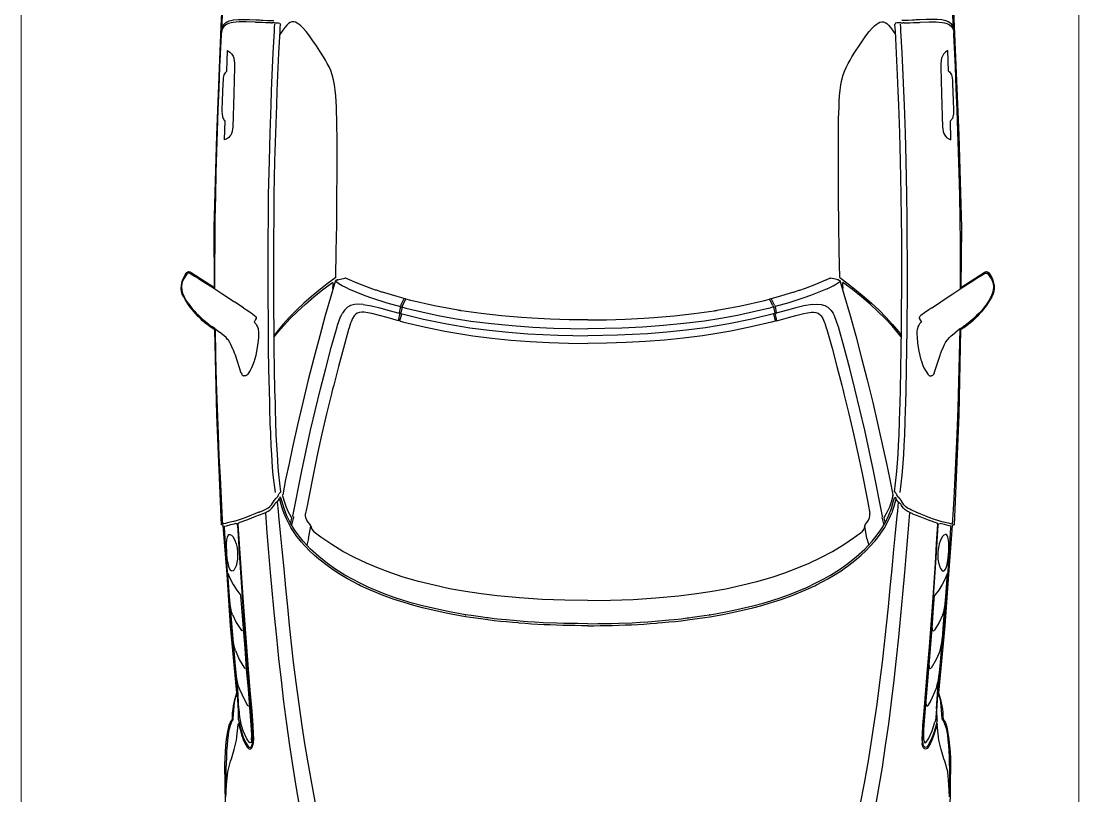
# Model space of a CAD drawing. Header units: inches. Extents: x 13 to 261, y -112 to -47.
# Drawn here: x 26.151 to 28.551, y -82.303 to -80.545 of the extents above; entities that cross this region are included whole.
import ezdxf

# ---------------------------------------------------------------- set-up
doc = ezdxf.new("R2010")
doc.units = ezdxf.units.IN
doc.header["$MEASUREMENT"] = 0
doc.layers.add('CAJONES', color=3, linetype='Continuous', lineweight=20)
doc.layers.add('CONTORNO', color=7, linetype='Continuous')

msp = doc.modelspace()

# ---------------------------------------------------------------- linework, layer by layer
for p, q in [((26.7179, -80.5489), (26.7205, -80.5489)), ((28.1547, -80.5489), (28.1521, -80.5489)), ((26.6173, -80.6585), (26.6189, -80.6117)), ((28.2553, -80.6585), (28.2537, -80.6117)), ((26.6123, -80.8143), (26.6135, -80.7713)), ((28.2603, -80.8143), (28.2591, -80.7713)), ((26.5197, -81.1305), (26.5285, -81.1173)), ((28.3529, -81.1305), (28.3441, -81.1173)), ((26.8583, -81.1423), (26.8571, -81.1513)), ((26.8573, -81.1375), (26.8585, -81.1397)), ((26.8585, -81.1397), (26.8583, -81.1423)), ((26.8663, -81.1325), (26.8683, -81.1319)), ((26.8683, -81.1319), (26.8849, -81.1277)), ((28.0043, -81.1319), (27.9877, -81.1277)), ((28.0063, -81.1325), (28.0043, -81.1319)), ((28.0153, -81.1375), (28.0141, -81.1397)), ((28.0141, -81.1397), (28.0143, -81.1423)), ((28.0143, -81.1423), (28.0155, -81.1513)), ((26.8933, -81.1525), (26.9305, -81.1675)), ((27.9793, -81.1525), (27.9421, -81.1675)), ((26.6555, -81.1955), (26.6359, -81.1827)), ((27.0125, -81.1893), (27.0201, -81.1745)), ((27.0161, -81.1903), (27.0151, -81.1935)), ((27.0161, -81.1903), (27.0237, -81.1755)), ((27.0231, -81.1751), (27.0201, -81.1743)), ((27.0237, -81.1755), (27.0231, -81.1751)), ((27.0353, -81.1785), (27.0237, -81.1755)), ((27.8373, -81.1785), (27.8489, -81.1755)), ((27.8489, -81.1755), (27.8495, -81.1751)), ((27.8565, -81.1903), (27.8489, -81.1755)), ((27.8495, -81.1751), (27.8525, -81.1743)), ((27.8601, -81.1893), (27.8525, -81.1745)), ((27.8565, -81.1903), (27.8575, -81.1935)), ((28.2171, -81.1955), (28.2367, -81.1827)), ((26.8687, -81.2345), (26.8753, -81.2157)), ((26.8753, -81.2157), (26.8765, -81.2133)), ((26.8765, -81.2133), (26.8795, -81.2077)), ((27.0073, -81.2247), (27.0109, -81.2069)), ((27.0115, -81.2071), (27.0085, -81.2063)), ((27.0141, -81.1937), (27.0113, -81.1929)), ((27.0121, -81.2085), (27.0115, -81.2071)), ((27.0151, -81.1935), (27.0121, -81.2069)), ((27.0141, -81.1937), (27.0151, -81.1935)), ((27.8575, -81.1935), (27.8605, -81.2069)), ((27.8585, -81.1937), (27.8575, -81.1935)), ((27.8585, -81.1937), (27.8613, -81.1929)), ((27.8605, -81.2085), (27.8611, -81.2071)), ((27.8611, -81.2071), (27.8641, -81.2063)), ((27.8653, -81.2247), (27.8617, -81.2069)), ((27.9961, -81.2133), (27.9931, -81.2077)), ((27.9973, -81.2157), (27.9961, -81.2133)), ((28.0039, -81.2345), (27.9973, -81.2157)), ((26.8675, -81.2387), (26.8687, -81.2345)), ((27.0103, -81.2249), (27.0073, -81.2243)), ((27.0109, -81.2257), (27.0193, -81.2277)), ((27.8617, -81.2257), (27.8533, -81.2277)), ((27.8623, -81.2249), (27.8653, -81.2243)), ((28.0051, -81.2387), (28.0039, -81.2345)), ((26.6369, -81.3027), (26.6357, -81.3001)), ((26.6501, -81.3433), (26.6369, -81.3027)), ((28.2225, -81.3433), (28.2357, -81.3027)), ((28.2357, -81.3027), (28.2369, -81.3001)), ((26.7441, -81.6203), (26.7441, -81.6205)), ((26.7441, -81.6217), (26.7443, -81.6211)), ((28.1285, -81.6217), (28.1283, -81.6211)), ((28.1285, -81.6203), (28.1285, -81.6205)), ((26.7641, -81.6725), (26.7615, -81.6831)), ((26.7683, -81.6731), (26.7643, -81.6885)), ((26.8027, -81.7189), (26.8077, -81.6909)), ((26.8077, -81.6899), (26.8057, -81.6861)), ((28.0649, -81.6899), (28.0669, -81.6861)), ((28.0699, -81.7189), (28.0649, -81.6909)), ((28.1043, -81.6731), (28.1083, -81.6885)), ((28.1085, -81.6725), (28.1111, -81.6831)), ((26.8027, -81.7189), (26.7987, -81.7339)), ((28.0699, -81.7189), (28.0739, -81.7339)), ((26.6315, -82.1305), (26.6319, -82.1265)), ((28.2411, -82.1305), (28.2407, -82.1265)), ((26.6771, -82.1859), (26.6775, -82.1839)), ((28.1955, -82.1859), (28.1951, -82.1839)), ((26.6261, -82.2243), (26.6279, -82.2189)), ((28.2465, -82.2243), (28.2447, -82.2189))]:
    msp.add_line(p, q)
for points in [[(26.6063, -80.5609), (26.6101, -80.4883), (26.6109, -80.4697)], [(28.2663, -80.5609), (28.2625, -80.4883), (28.2617, -80.4697)], [(26.6063, -80.5609), (26.6065, -80.5597), (26.6069, -80.5585), (26.6087, -80.5547), (26.6111, -80.5513), (26.6145, -80.5483), (26.6183, -80.5461), (26.6229, -80.5441), (26.6271, -80.5429), (26.6327, -80.5417), (26.6429, -80.5409), (26.6551, -80.5407), (26.6617, -80.5409), (26.6687, -80.5411), (26.6837, -80.5417), (26.6913, -80.5421), (26.6951, -80.5423), (26.6995, -80.5425), (26.7095, -80.5429), (26.7139, -80.5431), (26.7213, -80.5433), (26.7239, -80.5431)], [(28.2663, -80.5609), (28.2661, -80.5597), (28.2657, -80.5585), (28.2639, -80.5547), (28.2615, -80.5513), (28.2581, -80.5483), (28.2543, -80.5461), (28.2497, -80.5441), (28.2455, -80.5429), (28.2399, -80.5417), (28.2297, -80.5409), (28.2175, -80.5407), (28.2109, -80.5409), (28.2039, -80.5411), (28.1889, -80.5417), (28.1813, -80.5421), (28.1775, -80.5423), (28.1731, -80.5425), (28.1631, -80.5429), (28.1587, -80.5431), (28.1513, -80.5433), (28.1487, -80.5431)], [(26.6833, -80.5475), (26.6821, -80.5473), (26.6613, -80.5465), (26.6611, -80.5465), (26.6455, -80.5463), (26.6317, -80.5475), (26.6269, -80.5485), (26.6213, -80.5503), (26.6153, -80.5533), (26.6107, -80.5571), (26.6077, -80.5617), (26.6063, -80.5655), (26.6055, -80.5709)], [(26.7179, -80.5489), (26.7157, -80.5487), (26.7051, -80.5483), (26.6973, -80.5481), (26.6971, -80.5479), (26.6935, -80.5479), (26.6837, -80.5475), (26.6833, -80.5475)], [(26.7276, -81.6142), (26.7228, -81.5748), (26.7214, -81.558), (26.7193, -81.5281), (26.7181, -81.508), (26.7169, -81.4836), (26.7169, -81.4785), (26.7161, -81.4595), (26.7159, -81.4518), (26.7153, -81.4292), (26.7147, -81.4112), (26.7139, -81.3828), (26.7129, -81.3351), (26.7121, -81.2874), (26.7117, -81.2444), (26.7109, -81.1523), (26.7109, -81.1311), (26.7109, -81.087), (26.7111, -81.0387), (26.7117, -80.9905), (26.7123, -80.9422), (26.7123, -80.9379), (26.7139, -80.862), (26.7155, -80.7987), (26.7177, -80.7352), (26.7191, -80.7029), (26.7205, -80.6671), (26.7229, -80.6168), (26.7255, -80.5666), (26.7259, -80.5592), (26.7263, -80.5518)], [(26.7259, -80.5487), (26.7225, -80.5489), (26.7205, -80.5489)], [(26.7403, -81.6127), (26.7355, -81.5735), (26.7341, -81.5571), (26.7321, -81.5273), (26.7309, -81.5073), (26.7297, -81.4833), (26.7297, -81.4783), (26.7289, -81.4591), (26.7287, -81.4515), (26.7281, -81.4289), (26.7275, -81.4109), (26.7267, -81.3825), (26.7257, -81.3349), (26.7249, -81.2873), (26.7245, -81.2443), (26.7241, -81.1983), (26.7237, -81.1523), (26.7237, -81.1311), (26.7237, -81.0871), (26.7239, -81.0389), (26.7245, -80.9907), (26.7251, -80.9423), (26.7251, -80.9381), (26.7267, -80.8623), (26.7283, -80.7991), (26.7305, -80.7357), (26.7319, -80.7035), (26.7333, -80.6677), (26.7357, -80.6175), (26.7383, -80.5673), (26.7387, -80.5599), (26.7391, -80.5525)], [(26.7259, -80.5487), (26.7349, -80.5483), (26.7379, -80.5493), (26.7391, -80.5525)], [(26.8645, -81.1265), (26.8657, -81.0665), (26.8667, -81.0065), (26.8673, -80.9463), (26.8675, -80.8861), (26.8675, -80.8261), (26.8669, -80.7659), (26.8665, -80.7529), (26.8661, -80.7401), (26.8657, -80.7271), (26.8647, -80.7143), (26.8635, -80.7017), (26.8617, -80.6895), (26.8595, -80.6779), (26.8565, -80.6669), (26.8531, -80.6571), (26.8493, -80.6483), (26.8453, -80.6405), (26.8411, -80.6331), (26.8369, -80.6261), (26.8287, -80.6131), (26.8207, -80.6007), (26.8129, -80.5891), (26.8051, -80.5783), (26.7975, -80.5683), (26.7901, -80.5599), (26.7857, -80.5557), (26.7815, -80.5521), (26.7773, -80.5493), (26.7731, -80.5473), (26.7691, -80.5463), (26.7651, -80.5463), (26.7611, -80.5475), (26.7573, -80.5499), (26.7537, -80.5537), (26.7491, -80.5595), (26.7447, -80.5655), (26.7379, -80.5751)], [(28.0081, -81.1265), (28.0069, -81.0665), (28.0059, -81.0065), (28.0053, -80.9463), (28.0051, -80.8861), (28.0051, -80.8261), (28.0057, -80.7659), (28.0061, -80.7529), (28.0065, -80.7401), (28.0069, -80.7271), (28.0079, -80.7143), (28.0091, -80.7017), (28.0109, -80.6895), (28.0131, -80.6779), (28.0161, -80.6669), (28.0195, -80.6571), (28.0233, -80.6483), (28.0273, -80.6405), (28.0315, -80.6331), (28.0357, -80.6261), (28.0439, -80.6131), (28.0519, -80.6007), (28.0597, -80.5891), (28.0675, -80.5783), (28.0751, -80.5683), (28.0825, -80.5599), (28.0869, -80.5557), (28.0911, -80.5521), (28.0953, -80.5493), (28.0995, -80.5473), (28.1035, -80.5463), (28.1075, -80.5463), (28.1115, -80.5475), (28.1153, -80.5499), (28.1189, -80.5537), (28.1235, -80.5595), (28.1279, -80.5655), (28.1347, -80.5751)], [(28.1323, -81.6127), (28.1371, -81.5735), (28.1385, -81.5571), (28.1405, -81.5273), (28.1417, -81.5073), (28.1429, -81.4833), (28.1429, -81.4783), (28.1437, -81.4591), (28.1439, -81.4515), (28.1445, -81.4289), (28.1451, -81.4109), (28.1459, -81.3825), (28.1469, -81.3349), (28.1477, -81.2873), (28.1481, -81.2443), (28.1485, -81.1983), (28.1489, -81.1523), (28.1489, -81.1311), (28.1489, -81.0871), (28.1487, -81.0389), (28.1481, -80.9907), (28.1475, -80.9423), (28.1475, -80.9381), (28.1459, -80.8623), (28.1443, -80.7991), (28.1421, -80.7357), (28.1407, -80.7035), (28.1393, -80.6677), (28.1369, -80.6175), (28.1343, -80.5673), (28.1339, -80.5599), (28.1335, -80.5525)], [(28.1467, -80.5487), (28.1377, -80.5483), (28.1347, -80.5493), (28.1335, -80.5525)], [(28.145, -81.6142), (28.1498, -81.5748), (28.1513, -81.558), (28.1533, -81.5281), (28.1545, -81.508), (28.1557, -81.4836), (28.1557, -81.4785), (28.1565, -81.4595), (28.1567, -81.4518), (28.1573, -81.4292), (28.1579, -81.4112), (28.1587, -81.3828), (28.1597, -81.3351), (28.1605, -81.2874), (28.1609, -81.2444), (28.1617, -81.1523), (28.1617, -81.1311), (28.1617, -81.087), (28.1615, -81.0387), (28.1609, -80.9905), (28.1603, -80.9422), (28.1603, -80.9379), (28.1587, -80.862), (28.1571, -80.7987), (28.1549, -80.7352), (28.1535, -80.7029), (28.1521, -80.6671), (28.1497, -80.6168), (28.1471, -80.5666), (28.1467, -80.5592), (28.1463, -80.5518)], [(28.1467, -80.5487), (28.1501, -80.5489), (28.1521, -80.5489)], [(28.1547, -80.5489), (28.1569, -80.5487), (28.1675, -80.5483), (28.1753, -80.5481), (28.1755, -80.5479), (28.1791, -80.5479), (28.1889, -80.5475), (28.1893, -80.5475)], [(28.1893, -80.5475), (28.1905, -80.5473), (28.2113, -80.5465), (28.2115, -80.5465), (28.2271, -80.5463), (28.2409, -80.5475), (28.2457, -80.5485), (28.2513, -80.5503), (28.2573, -80.5533), (28.2619, -80.5571), (28.2649, -80.5617), (28.2663, -80.5655), (28.2671, -80.5709)], [(26.5905, -81.1529), (26.5905, -81.0999), (26.5907, -81.0469), (26.5913, -80.9939), (26.5923, -80.9409), (26.5935, -80.8881), (26.5947, -80.8415), (26.5963, -80.7949), (26.5979, -80.7461), (26.5999, -80.6973), (26.6019, -80.6485), (26.6053, -80.5757), (26.6055, -80.5709)], [(28.2821, -81.1529), (28.2821, -81.0999), (28.2819, -81.0469), (28.2813, -80.9939), (28.2803, -80.9409), (28.2791, -80.8881), (28.2779, -80.8415), (28.2763, -80.7949), (28.2747, -80.7461), (28.2727, -80.6973), (28.2707, -80.6485), (28.2673, -80.5757), (28.2671, -80.5709)], [(26.6189, -80.6117), (26.6241, -80.6149), (26.6261, -80.6167), (26.6289, -80.6197), (26.6315, -80.6239), (26.6333, -80.6285), (26.6343, -80.6339), (26.6349, -80.6407), (26.6347, -80.6493), (26.6335, -80.7099), (26.6309, -80.7851), (26.6305, -80.7895), (26.6297, -80.7949), (26.6281, -80.7997), (26.6263, -80.8035), (26.6245, -80.8059), (26.6219, -80.8085), (26.6171, -80.8121), (26.6123, -80.8143)], [(28.2537, -80.6117), (28.2485, -80.6149), (28.2465, -80.6167), (28.2437, -80.6197), (28.2411, -80.6239), (28.2393, -80.6285), (28.2383, -80.6339), (28.2377, -80.6407), (28.2379, -80.6493), (28.2391, -80.7099), (28.2417, -80.7851), (28.2421, -80.7895), (28.2429, -80.7949), (28.2445, -80.7997), (28.2463, -80.8035), (28.2481, -80.8059), (28.2507, -80.8085), (28.2555, -80.8121), (28.2603, -80.8143)], [(26.6173, -80.6585), (26.6157, -80.6599), (26.6139, -80.6617), (26.6121, -80.6641), (26.6109, -80.6667), (26.6101, -80.6695), (26.6093, -80.6745), (26.6089, -80.6787), (26.6085, -80.6855), (26.6069, -80.7255), (26.6063, -80.7453), (26.6063, -80.7507), (26.6065, -80.7551), (26.6075, -80.7621), (26.6089, -80.7659), (26.6105, -80.7679), (26.6117, -80.7695), (26.6135, -80.7713)], [(28.2553, -80.6585), (28.2569, -80.6599), (28.2587, -80.6617), (28.2605, -80.6641), (28.2617, -80.6667), (28.2625, -80.6695), (28.2633, -80.6745), (28.2637, -80.6787), (28.2641, -80.6855), (28.2657, -80.7255), (28.2663, -80.7453), (28.2663, -80.7507), (28.2661, -80.7551), (28.2651, -80.7621), (28.2637, -80.7659), (28.2621, -80.7679), (28.2609, -80.7695), (28.2591, -80.7713)], [(26.7403, -81.6127), (26.7355, -81.5735), (26.7341, -81.5571), (26.7321, -81.5273), (26.7309, -81.5073), (26.7297, -81.4833), (26.7297, -81.4783), (26.7289, -81.4591), (26.7287, -81.4515), (26.7281, -81.4289), (26.7275, -81.4109), (26.7267, -81.3825), (26.7257, -81.3349), (26.7249, -81.2873), (26.7245, -81.2443), (26.7241, -81.1983), (26.7237, -81.1523), (26.7237, -81.1311), (26.7237, -81.0871), (26.7239, -81.0457)], [(28.1323, -81.6127), (28.1371, -81.5735), (28.1385, -81.5571), (28.1405, -81.5273), (28.1417, -81.5073), (28.1429, -81.4833), (28.1429, -81.4783), (28.1437, -81.4591), (28.1439, -81.4515), (28.1445, -81.4289), (28.1451, -81.4109), (28.1459, -81.3825), (28.1469, -81.3349), (28.1477, -81.2873), (28.1481, -81.2443), (28.1485, -81.1983), (28.1489, -81.1523), (28.1489, -81.1311), (28.1489, -81.0871), (28.1487, -81.0457)], [(26.5329, -81.1167), (26.5315, -81.1163), (26.5301, -81.1163), (26.5297, -81.1165), (26.5285, -81.1173)], [(26.5329, -81.1167), (26.5359, -81.1181), (26.5459, -81.1239), (26.5523, -81.1281), (26.5603, -81.1331)], [(28.3397, -81.1167), (28.3367, -81.1181), (28.3267, -81.1239), (28.3203, -81.1281), (28.3123, -81.1331)], [(28.3397, -81.1167), (28.3411, -81.1163), (28.3425, -81.1163), (28.3429, -81.1165), (28.3441, -81.1173)], [(26.5293, -81.1845), (26.5279, -81.1825), (26.5247, -81.1771), (26.5223, -81.1729), (26.5211, -81.1707), (26.5193, -81.1667), (26.5171, -81.1603), (26.5159, -81.1555), (26.5157, -81.1539), (26.5151, -81.1497), (26.5151, -81.1463), (26.5157, -81.1411), (26.5169, -81.1363), (26.5187, -81.1323), (26.5197, -81.1305)], [(26.5603, -81.1331), (26.5831, -81.1479), (26.5853, -81.1495), (26.6081, -81.1643), (26.6345, -81.1817), (26.6359, -81.1827)], [(26.8645, -81.1265), (26.8645, -81.1265), (26.8451, -81.1411), (26.8265, -81.1559), (26.8089, -81.1703), (26.7925, -81.1849), (26.7753, -81.2009), (26.7595, -81.2169), (26.7447, -81.2331), (26.7313, -81.2491), (26.7245, -81.2581)], [(26.7247, -81.2615), (26.7247, -81.2613), (26.7349, -81.2487), (26.7457, -81.2363), (26.7611, -81.2197), (26.7777, -81.2033), (26.7957, -81.1869), (26.8149, -81.1705), (26.8355, -81.1541), (26.8573, -81.1375)], [(26.8635, -81.1353), (26.8549, -81.1641), (26.8409, -81.2127)], [(26.8663, -81.1325), (26.8645, -81.1335), (26.8635, -81.1353)], [(26.8635, -81.1353), (26.8639, -81.1365), (26.8645, -81.1359), (26.8653, -81.1361)], [(26.8933, -81.1525), (26.8873, -81.1495), (26.8793, -81.1453), (26.8717, -81.1409), (26.8653, -81.1361)], [(26.8875, -81.1283), (26.8871, -81.1283), (26.8861, -81.1279), (26.8851, -81.1277), (26.8849, -81.1277)], [(26.8907, -81.1299), (26.8885, -81.1289), (26.8875, -81.1283)], [(27.0201, -81.1745), (27.0037, -81.1699), (26.9707, -81.1599), (26.9693, -81.1595), (26.9567, -81.1555), (26.9551, -81.1549), (26.9423, -81.1505), (26.9227, -81.1433), (26.9135, -81.1395), (26.8957, -81.1321), (26.8955, -81.1321), (26.8907, -81.1299)], [(27.8525, -81.1745), (27.8689, -81.1699), (27.9019, -81.1599), (27.9033, -81.1595), (27.9159, -81.1555), (27.9175, -81.1549), (27.9303, -81.1505), (27.9499, -81.1433), (27.9591, -81.1395), (27.9769, -81.1321), (27.9771, -81.1321), (27.9819, -81.1299)], [(27.9793, -81.1525), (27.9853, -81.1495), (27.9933, -81.1453), (28.0009, -81.1409), (28.0073, -81.1361)], [(27.9819, -81.1299), (27.9841, -81.1289), (27.9851, -81.1283)], [(27.9851, -81.1283), (27.9855, -81.1283), (27.9865, -81.1279), (27.9875, -81.1277), (27.9877, -81.1277)], [(28.0063, -81.1325), (28.0081, -81.1335), (28.0091, -81.1353)], [(28.0091, -81.1353), (28.0087, -81.1365), (28.0081, -81.1359), (28.0073, -81.1361)], [(28.0081, -81.1265), (28.0081, -81.1265), (28.0275, -81.1411), (28.0461, -81.1559), (28.0637, -81.1703), (28.0801, -81.1849), (28.0973, -81.2009), (28.1131, -81.2169), (28.1279, -81.2331), (28.1413, -81.2491), (28.1481, -81.2581)], [(28.0091, -81.1353), (28.0177, -81.1641), (28.0317, -81.2127)], [(28.1479, -81.2615), (28.1479, -81.2613), (28.1377, -81.2487), (28.1269, -81.2363), (28.1115, -81.2197), (28.0949, -81.2033), (28.0769, -81.1869), (28.0577, -81.1705), (28.0371, -81.1541), (28.0153, -81.1375)], [(28.3123, -81.1331), (28.2895, -81.1479), (28.2873, -81.1495), (28.2645, -81.1643), (28.2381, -81.1817), (28.2367, -81.1827)], [(28.3433, -81.1845), (28.3447, -81.1825), (28.3479, -81.1771), (28.3503, -81.1729), (28.3515, -81.1707), (28.3533, -81.1667), (28.3555, -81.1603), (28.3567, -81.1555), (28.3569, -81.1539), (28.3575, -81.1497), (28.3575, -81.1463), (28.3569, -81.1411), (28.3557, -81.1363), (28.3539, -81.1323), (28.3529, -81.1305)], [(26.9305, -81.1675), (26.9457, -81.1727), (26.9803, -81.1837), (27.0113, -81.1927)], [(27.9421, -81.1675), (27.9269, -81.1727), (27.8923, -81.1837), (27.8613, -81.1927)], [(26.5293, -81.1845), (26.5335, -81.1903), (26.5405, -81.1991), (26.5431, -81.2019), (26.5479, -81.2071)], [(26.9269, -81.1875), (26.9167, -81.1869), (26.9069, -81.1875), (26.8979, -81.1901), (26.8911, -81.1941)], [(26.9269, -81.1875), (26.9457, -81.1909), (26.9643, -81.1957), (26.9831, -81.2009), (27.0085, -81.2077)], [(27.0125, -81.1893), (27.0113, -81.1927), (27.0085, -81.2059), (27.0083, -81.2075), (27.0087, -81.2075), (27.0083, -81.2073), (27.0095, -81.2065)], [(27.4363, -81.2229), (27.3939, -81.2225), (27.3515, -81.2213), (27.3093, -81.2191), (27.2861, -81.2175), (27.2405, -81.2137), (27.1947, -81.2085), (27.1493, -81.2021), (27.1487, -81.2019), (27.1473, -81.2017), (27.1445, -81.2013), (27.1441, -81.2013), (27.1439, -81.2011), (27.1425, -81.2009), (27.0885, -81.1909), (27.0353, -81.1785)], [(27.4363, -81.2229), (27.4787, -81.2225), (27.5211, -81.2213), (27.5633, -81.2191), (27.5865, -81.2175), (27.6321, -81.2137), (27.6779, -81.2085), (27.7233, -81.2021), (27.7239, -81.2019), (27.7253, -81.2017), (27.7281, -81.2013), (27.7285, -81.2013), (27.7287, -81.2011), (27.7301, -81.2009), (27.7841, -81.1909), (27.8373, -81.1785)], [(27.8601, -81.1893), (27.8613, -81.1927), (27.8641, -81.2059), (27.8643, -81.2075), (27.8639, -81.2075), (27.8643, -81.2073), (27.8631, -81.2065)], [(27.9457, -81.1875), (27.9269, -81.1909), (27.9083, -81.1957), (27.8895, -81.2009), (27.8641, -81.2077)], [(27.9457, -81.1875), (27.9559, -81.1869), (27.9657, -81.1875), (27.9747, -81.1901), (27.9815, -81.1941)], [(28.3433, -81.1845), (28.3391, -81.1903), (28.3321, -81.1991), (28.3295, -81.2019), (28.3247, -81.2071)], [(26.5479, -81.2071), (26.5541, -81.2131), (26.5621, -81.2207), (26.5687, -81.2263)], [(26.6555, -81.1955), (26.6621, -81.1999), (26.6723, -81.2069), (26.6805, -81.2131), (26.6811, -81.2135), (26.6829, -81.2151)], [(26.6829, -81.2151), (26.6831, -81.2155), (26.6837, -81.2163), (26.6841, -81.2179), (26.6839, -81.2187), (26.6839, -81.2191)], [(26.8409, -81.2127), (26.8281, -81.2591), (26.8149, -81.3093), (26.8021, -81.3591), (26.7895, -81.4101), (26.7777, -81.4609), (26.7663, -81.5113), (26.7585, -81.5483), (26.7509, -81.5851), (26.7443, -81.6195)], [(27.0073, -81.2247), (26.9809, -81.2175), (26.9637, -81.2127), (26.9463, -81.2085), (26.9375, -81.2067), (26.9289, -81.2055), (26.9241, -81.2051), (26.9185, -81.2057), (26.9131, -81.2077), (26.9097, -81.2103), (26.9067, -81.2135), (26.9027, -81.2199), (26.8995, -81.2269), (26.8981, -81.2305), (26.8949, -81.2407), (26.8937, -81.2447), (26.8819, -81.2867), (26.8707, -81.3287), (26.8599, -81.3707), (26.8575, -81.3801), (26.8559, -81.3865), (26.8559, -81.3865), (26.8549, -81.3907), (26.8439, -81.4359), (26.8333, -81.4811), (26.8233, -81.5263), (26.8139, -81.5711), (26.8017, -81.6329)], [(26.8911, -81.1941), (26.8847, -81.2003), (26.8795, -81.2077)], [(27.0109, -81.2257), (27.0103, -81.2249), (27.0143, -81.2091)], [(27.0121, -81.2085), (27.0121, -81.2085), (27.0121, -81.2085), (27.0121, -81.2069)], [(27.0121, -81.2085), (27.0639, -81.2211), (27.1163, -81.2317), (27.1691, -81.2405), (27.2129, -81.2463), (27.2567, -81.2509), (27.3007, -81.2543), (27.3685, -81.2577), (27.4363, -81.2587)], [(27.0151, -81.1935), (27.0191, -81.1947), (27.0233, -81.1959)], [(27.0233, -81.1959), (27.0599, -81.2047), (27.0967, -81.2127), (27.1339, -81.2195), (27.1713, -81.2253), (27.2179, -81.2311), (27.2647, -81.2357), (27.3117, -81.2391), (27.3587, -81.2413), (27.3975, -81.2423), (27.4363, -81.2427)], [(27.8493, -81.1959), (27.8127, -81.2047), (27.7759, -81.2127), (27.7387, -81.2195), (27.7013, -81.2253), (27.6547, -81.2311), (27.6079, -81.2357), (27.5609, -81.2391), (27.5139, -81.2413), (27.4751, -81.2423), (27.4363, -81.2427)], [(27.8605, -81.2085), (27.8087, -81.2211), (27.7563, -81.2317), (27.7035, -81.2405), (27.6597, -81.2463), (27.6159, -81.2509), (27.5719, -81.2543), (27.5041, -81.2577), (27.4363, -81.2587)], [(27.8575, -81.1935), (27.8535, -81.1947), (27.8493, -81.1959)], [(27.8617, -81.2257), (27.8623, -81.2249), (27.8583, -81.2091)], [(27.8605, -81.2085), (27.8605, -81.2085), (27.8605, -81.2085), (27.8605, -81.2069)], [(27.8653, -81.2247), (27.8917, -81.2175), (27.9089, -81.2127), (27.9263, -81.2085), (27.9351, -81.2067), (27.9437, -81.2055), (27.9485, -81.2051), (27.9541, -81.2057), (27.9595, -81.2077), (27.9629, -81.2103), (27.9659, -81.2135), (27.9699, -81.2199), (27.9731, -81.2269), (27.9745, -81.2305), (27.9777, -81.2407), (27.9789, -81.2447), (27.9907, -81.2867), (28.0019, -81.3287), (28.0127, -81.3707), (28.0151, -81.3801), (28.0167, -81.3865), (28.0167, -81.3865), (28.0177, -81.3907), (28.0287, -81.4359), (28.0393, -81.4811), (28.0493, -81.5263), (28.0587, -81.5711), (28.0709, -81.6329)], [(27.9815, -81.1941), (27.9879, -81.2003), (27.9931, -81.2077)], [(28.0317, -81.2127), (28.0445, -81.2591), (28.0577, -81.3093), (28.0705, -81.3591), (28.0831, -81.4101), (28.0949, -81.4609), (28.1063, -81.5113), (28.1141, -81.5483), (28.1217, -81.5851), (28.1283, -81.6195)], [(28.1897, -81.2151), (28.1895, -81.2155), (28.1889, -81.2163), (28.1885, -81.2179), (28.1887, -81.2187), (28.1887, -81.2191)], [(28.2171, -81.1955), (28.2105, -81.1999), (28.2003, -81.2069), (28.1921, -81.2131), (28.1915, -81.2135), (28.1897, -81.2151)], [(28.3247, -81.2071), (28.3185, -81.2131), (28.3105, -81.2207), (28.3039, -81.2263)], [(26.5687, -81.2263), (26.5763, -81.2323), (26.5769, -81.2329), (26.5841, -81.2381)], [(26.5903, -81.2425), (26.5843, -81.2383), (26.5841, -81.2381)], [(26.6793, -81.228), (26.6805, -81.2289), (26.6831, -81.2317), (26.6851, -81.2347), (26.6869, -81.2383), (26.6883, -81.2423), (26.6887, -81.2447), (26.6893, -81.2487), (26.6893, -81.2545), (26.6889, -81.2637), (26.6877, -81.2749), (26.6871, -81.2799), (26.6863, -81.2855), (26.6849, -81.2937), (26.6829, -81.3039), (26.6803, -81.3137), (26.6793, -81.3165), (26.6759, -81.3261), (26.6735, -81.3313), (26.6701, -81.3377), (26.6671, -81.3423), (26.6647, -81.3459), (26.6625, -81.3481), (26.6607, -81.3493), (26.6589, -81.3499), (26.6583, -81.3499), (26.6563, -81.3499)], [(26.6837, -81.2193), (26.6827, -81.2215), (26.6793, -81.228)], [(26.7675, -81.6685), (26.7875, -81.5655), (26.7973, -81.5191), (26.8075, -81.4727), (26.8185, -81.4261), (26.8299, -81.3795), (26.8417, -81.3327), (26.8543, -81.2857), (26.8675, -81.2387)], [(27.0193, -81.2277), (27.0653, -81.2387), (27.1117, -81.2483), (27.1435, -81.2539), (27.1755, -81.2587), (27.2187, -81.2643), (27.2621, -81.2687), (27.3055, -81.2721), (27.3491, -81.2743), (27.3927, -81.2757), (27.4363, -81.2761)], [(27.8533, -81.2277), (27.8073, -81.2387), (27.7609, -81.2483), (27.7291, -81.2539), (27.6971, -81.2587), (27.6539, -81.2643), (27.6105, -81.2687), (27.5671, -81.2721), (27.5235, -81.2743), (27.4799, -81.2757), (27.4363, -81.2761)], [(28.1051, -81.6685), (28.0851, -81.5655), (28.0753, -81.5191), (28.0651, -81.4727), (28.0541, -81.4261), (28.0427, -81.3795), (28.0309, -81.3327), (28.0183, -81.2857), (28.0051, -81.2387)], [(28.1933, -81.228), (28.1921, -81.2289), (28.1895, -81.2317), (28.1875, -81.2347), (28.1857, -81.2383), (28.1843, -81.2423), (28.1839, -81.2447), (28.1833, -81.2487), (28.1833, -81.2545), (28.1837, -81.2637), (28.1849, -81.2749), (28.1855, -81.2799), (28.1863, -81.2855), (28.1877, -81.2937), (28.1897, -81.3039), (28.1923, -81.3137), (28.1933, -81.3165), (28.1967, -81.3261), (28.1991, -81.3313), (28.2025, -81.3377), (28.2055, -81.3423), (28.2079, -81.3459), (28.2101, -81.3481), (28.2119, -81.3493), (28.2137, -81.3499), (28.2143, -81.3499), (28.2163, -81.3499)], [(28.1889, -81.2193), (28.1899, -81.2215), (28.1933, -81.228)], [(28.2823, -81.2425), (28.2883, -81.2383), (28.2885, -81.2381)], [(28.3039, -81.2263), (28.2963, -81.2323), (28.2957, -81.2329), (28.2885, -81.2381)], [(26.5903, -81.2425), (26.5933, -81.2447), (26.5973, -81.2477), (26.6009, -81.2503)], [(26.6085, -81.6863), (26.6079, -81.6761), (26.6051, -81.6279), (26.6027, -81.5795), (26.6003, -81.5311), (26.5983, -81.4827), (26.5959, -81.4229), (26.5941, -81.3631), (26.5925, -81.3033), (26.5915, -81.2433)], [(26.6157, -81.2627), (26.6115, -81.2589), (26.6087, -81.2565), (26.6039, -81.2525), (26.6009, -81.2503), (26.6009, -81.2503)], [(26.6267, -81.2785), (26.6243, -81.2741), (26.6209, -81.2691), (26.6193, -81.2669), (26.6157, -81.2627)], [(28.2459, -81.2785), (28.2483, -81.2741), (28.2517, -81.2691), (28.2533, -81.2669), (28.2569, -81.2627)], [(28.2569, -81.2627), (28.2611, -81.2589), (28.2639, -81.2565), (28.2687, -81.2525), (28.2717, -81.2503), (28.2717, -81.2503)], [(28.2641, -81.6863), (28.2647, -81.6761), (28.2675, -81.6279), (28.2699, -81.5795), (28.2723, -81.5311), (28.2743, -81.4827), (28.2767, -81.4229), (28.2785, -81.3631), (28.2801, -81.3033), (28.2811, -81.2433)], [(28.2823, -81.2425), (28.2793, -81.2447), (28.2753, -81.2477), (28.2717, -81.2503)], [(26.6357, -81.3001), (26.6317, -81.2899), (26.6313, -81.2889), (26.6267, -81.2785)], [(28.2369, -81.3001), (28.2409, -81.2899), (28.2413, -81.2889), (28.2459, -81.2785)], [(26.6501, -81.3433), (26.6501, -81.3435), (26.6511, -81.3457), (26.6525, -81.3477), (26.6543, -81.3491), (26.6553, -81.3497), (26.6563, -81.3499)], [(28.2225, -81.3433), (28.2225, -81.3435), (28.2215, -81.3457), (28.2201, -81.3477), (28.2183, -81.3491), (28.2173, -81.3497), (28.2163, -81.3499)], [(26.6907, -81.6591), (26.6997, -81.6553), (26.7013, -81.6547), (26.7057, -81.6525), (26.7107, -81.6497), (26.7153, -81.6463), (26.7191, -81.6423), (26.7251, -81.6329), (26.7253, -81.6323), (26.7257, -81.6319), (26.7261, -81.6311), (26.7283, -81.6283), (26.7295, -81.6271), (26.7299, -81.6269), (26.7325, -81.6239), (26.7329, -81.6235), (26.7349, -81.6195), (26.7353, -81.6185), (26.7361, -81.6167), (26.7377, -81.6155)], [(26.7377, -81.6155), (26.7377, -81.6155), (26.7381, -81.6145), (26.7381, -81.6143), (26.7403, -81.6127)], [(26.7443, -81.6195), (26.7441, -81.6199), (26.7441, -81.6203)], [(26.7441, -81.6203), (26.7443, -81.6209), (26.7443, -81.6211)], [(26.7441, -81.6217), (26.7479, -81.6361), (26.7517, -81.6475), (26.7565, -81.6585), (26.7627, -81.6689), (26.7631, -81.6695), (26.7635, -81.6701), (26.7641, -81.6725)], [(28.1285, -81.6217), (28.1247, -81.6361), (28.1209, -81.6475), (28.1161, -81.6585), (28.1099, -81.6689), (28.1095, -81.6695), (28.1091, -81.6701), (28.1085, -81.6725)], [(28.1283, -81.6195), (28.1285, -81.6199), (28.1285, -81.6203)], [(28.1285, -81.6203), (28.1283, -81.6209), (28.1283, -81.6211)], [(28.1349, -81.6155), (28.1349, -81.6155), (28.1345, -81.6145), (28.1345, -81.6143), (28.1323, -81.6127)], [(28.1819, -81.6591), (28.1729, -81.6553), (28.1713, -81.6547), (28.1669, -81.6525), (28.1619, -81.6497), (28.1573, -81.6463), (28.1535, -81.6423), (28.1475, -81.6329), (28.1473, -81.6323), (28.1469, -81.6319), (28.1465, -81.6311), (28.1443, -81.6283), (28.1431, -81.6271), (28.1427, -81.6269), (28.1401, -81.6239), (28.1397, -81.6235), (28.1377, -81.6195), (28.1373, -81.6185), (28.1365, -81.6167), (28.1349, -81.6155)], [(26.6993, -81.6625), (26.6999, -81.6623), (26.7059, -81.6595), (26.7063, -81.6593), (26.7111, -81.6569), (26.7157, -81.6537), (26.7195, -81.6503), (26.7225, -81.6463), (26.7253, -81.6421)], [(26.7315, -81.6357), (26.7285, -81.6381), (26.7271, -81.6395), (26.7265, -81.6403), (26.7259, -81.6411), (26.7253, -81.6421)], [(26.7315, -81.6357), (26.7325, -81.6349), (26.7349, -81.6321), (26.7369, -81.6281)], [(26.7316, -81.6356), (26.7337, -81.6567), (26.7347, -81.6675)], [(26.7383, -81.6251), (26.7379, -81.6253), (26.7377, -81.6257), (26.7369, -81.6281)], [(26.7369, -81.6287), (26.7379, -81.6329), (26.7417, -81.6463), (26.7431, -81.6511), (26.7447, -81.6555), (26.7465, -81.6605)], [(26.7403, -81.6267), (26.7395, -81.6255), (26.7383, -81.6251)], [(27.4363, -81.9123), (27.4131, -81.9121), (27.4013, -81.9119), (27.3823, -81.9115), (27.3659, -81.9111), (27.3353, -81.9099), (27.3165, -81.9089), (27.2999, -81.9077), (27.2833, -81.9065), (27.2757, -81.9059), (27.2677, -81.9051), (27.2523, -81.9037), (27.2405, -81.9025), (27.2241, -81.9009), (27.2105, -81.8991), (27.2069, -81.8987), (27.1983, -81.8975), (27.1825, -81.8953), (27.1719, -81.8939), (27.1593, -81.8919), (27.1429, -81.8891), (27.1267, -81.8861), (27.1049, -81.8817), (27.0617, -81.8715), (27.0381, -81.8653), (27.0183, -81.8593), (26.9973, -81.8525), (26.9747, -81.8443), (26.9379, -81.8291), (26.9199, -81.8205), (26.9023, -81.8113), (26.8851, -81.8017), (26.8651, -81.7893), (26.8459, -81.7757), (26.8261, -81.7599), (26.8073, -81.7427), (26.7909, -81.7251), (26.7817, -81.7139), (26.7711, -81.6993), (26.7617, -81.6837), (26.7539, -81.6675), (26.7473, -81.6507), (26.7421, -81.6337), (26.7403, -81.6267)], [(26.8017, -81.6329), (26.8001, -81.6411), (26.7961, -81.6619)], [(27.4363, -81.9123), (27.4595, -81.9121), (27.4713, -81.9119), (27.4903, -81.9115), (27.5067, -81.9111), (27.5373, -81.9099), (27.5561, -81.9089), (27.5727, -81.9077), (27.5893, -81.9065), (27.5969, -81.9059), (27.6049, -81.9051), (27.6203, -81.9037), (27.6321, -81.9025), (27.6485, -81.9009), (27.6621, -81.8991), (27.6657, -81.8987), (27.6743, -81.8975), (27.6901, -81.8953), (27.7007, -81.8939), (27.7133, -81.8919), (27.7297, -81.8891), (27.7459, -81.8861), (27.7677, -81.8817), (27.8109, -81.8715), (27.8345, -81.8653), (27.8543, -81.8593), (27.8753, -81.8525), (27.8979, -81.8443), (27.9347, -81.8291), (27.9527, -81.8205), (27.9703, -81.8113), (27.9875, -81.8017), (28.0075, -81.7893), (28.0267, -81.7757), (28.0465, -81.7599), (28.0653, -81.7427), (28.0817, -81.7251), (28.0909, -81.7139), (28.1015, -81.6993), (28.1109, -81.6837), (28.1187, -81.6675), (28.1253, -81.6507), (28.1305, -81.6337), (28.1323, -81.6267)], [(28.0709, -81.6329), (28.0725, -81.6411), (28.0765, -81.6619)], [(28.1357, -81.6287), (28.1347, -81.6329), (28.1309, -81.6463), (28.1295, -81.6511), (28.1279, -81.6555), (28.1261, -81.6605)], [(28.1323, -81.6267), (28.1331, -81.6255), (28.1343, -81.6251)], [(28.1343, -81.6251), (28.1347, -81.6253), (28.1349, -81.6257), (28.1357, -81.6281)], [(28.1411, -81.6357), (28.1401, -81.6349), (28.1377, -81.6321), (28.1357, -81.6281)], [(28.141, -81.6356), (28.1389, -81.6567), (28.1379, -81.6675)], [(28.1411, -81.6357), (28.1441, -81.6381), (28.1455, -81.6395), (28.1461, -81.6403), (28.1467, -81.6411), (28.1473, -81.6421)], [(28.1733, -81.6625), (28.1727, -81.6623), (28.1667, -81.6595), (28.1663, -81.6593), (28.1615, -81.6569), (28.1569, -81.6537), (28.1531, -81.6503), (28.1501, -81.6463), (28.1473, -81.6421)], [(26.6907, -81.6591), (26.6901, -81.6593), (26.6813, -81.6629), (26.6695, -81.6677), (26.6605, -81.6711), (26.6523, -81.6741), (26.6405, -81.6779), (26.6331, -81.6801), (26.6327, -81.6803), (26.6251, -81.6821), (26.6187, -81.6835), (26.6141, -81.6847), (26.6109, -81.6855), (26.6095, -81.6859), (26.6085, -81.6863)], [(26.6993, -81.6625), (26.6825, -81.6691), (26.6641, -81.6761), (26.6443, -81.6829)], [(26.7059, -81.6595), (26.7059, -81.6595), (26.7057, -81.6609)], [(26.7825, -82.3245), (26.7747, -82.2811), (26.7677, -82.2375), (26.7603, -82.1883), (26.7533, -82.1391), (26.7471, -82.0897), (26.7411, -82.0403), (26.7357, -81.9915), (26.7305, -81.9427), (26.7257, -81.8937), (26.7211, -81.8449), (26.7167, -81.7959), (26.7127, -81.7509), (26.7091, -81.7059), (26.7057, -81.6609)], [(26.7347, -81.6675), (26.7385, -81.7057), (26.7421, -81.7439), (26.7465, -81.7873), (26.7507, -81.8305), (26.7549, -81.8739), (26.7591, -81.9157), (26.7635, -81.9575), (26.7683, -81.9993), (26.7739, -82.0457), (26.7805, -82.0951), (26.7877, -82.1443), (26.7937, -82.1839), (26.8003, -82.2235), (26.8093, -82.2739), (26.8189, -82.3241)], [(26.9971, -81.8571), (26.9971, -81.8571), (26.9723, -81.8481), (26.9397, -81.8347), (26.9209, -81.8259), (26.9169, -81.8239), (26.8911, -81.8103), (26.8749, -81.8007), (26.8593, -81.7907), (26.8535, -81.7865), (26.8479, -81.7827), (26.8265, -81.7659), (26.8157, -81.7565), (26.8053, -81.7467), (26.7861, -81.7263), (26.7843, -81.7241), (26.7763, -81.7141), (26.7625, -81.6937), (26.7525, -81.6745), (26.7465, -81.6605)], [(26.7675, -81.6685), (26.7679, -81.6693), (26.7685, -81.6699)], [(26.7685, -81.6699), (26.7687, -81.6713), (26.7683, -81.6731)], [(26.8057, -81.6861), (26.8019, -81.6821), (26.7991, -81.6775), (26.7969, -81.6721), (26.7959, -81.6669), (26.7961, -81.6619)], [(27.8755, -81.8571), (27.8755, -81.8571), (27.9003, -81.8481), (27.9329, -81.8347), (27.9517, -81.8259), (27.9557, -81.8239), (27.9815, -81.8103), (27.9977, -81.8007), (28.0133, -81.7907), (28.0191, -81.7865), (28.0247, -81.7827), (28.0461, -81.7659), (28.0569, -81.7565), (28.0673, -81.7467), (28.0865, -81.7263), (28.0883, -81.7241), (28.0963, -81.7141), (28.1101, -81.6937), (28.1201, -81.6745), (28.1261, -81.6605)], [(28.1379, -81.6675), (28.1341, -81.7057), (28.1305, -81.7439), (28.1261, -81.7873), (28.1219, -81.8305), (28.1177, -81.8739), (28.1135, -81.9157), (28.1091, -81.9575), (28.1043, -81.9993), (28.0987, -82.0457), (28.0921, -82.0951), (28.0849, -82.1443), (28.0789, -82.1839), (28.0723, -82.2235), (28.0633, -82.2739), (28.0537, -82.3241)], [(28.0669, -81.6861), (28.0707, -81.6821), (28.0735, -81.6775), (28.0757, -81.6721), (28.0767, -81.6669), (28.0765, -81.6619)], [(28.0901, -82.3245), (28.0979, -82.2811), (28.1049, -82.2375), (28.1123, -82.1883), (28.1193, -82.1391), (28.1255, -82.0897), (28.1315, -82.0403), (28.1369, -81.9915), (28.1421, -81.9427), (28.1469, -81.8937), (28.1515, -81.8449), (28.1559, -81.7959), (28.1599, -81.7509), (28.1635, -81.7059), (28.1669, -81.6609)], [(28.1041, -81.6699), (28.1039, -81.6713), (28.1043, -81.6731)], [(28.1051, -81.6685), (28.1047, -81.6693), (28.1041, -81.6699)], [(28.1667, -81.6595), (28.1667, -81.6595), (28.1669, -81.6609)], [(28.1733, -81.6625), (28.1901, -81.6691), (28.2085, -81.6761), (28.2283, -81.6829)], [(28.1819, -81.6591), (28.1825, -81.6593), (28.1913, -81.6629), (28.2031, -81.6677), (28.2121, -81.6711), (28.2203, -81.6741), (28.2321, -81.6779), (28.2395, -81.6801), (28.2399, -81.6803), (28.2475, -81.6821), (28.2539, -81.6835), (28.2585, -81.6847), (28.2617, -81.6855), (28.2631, -81.6859), (28.2641, -81.6863)], [(26.6119, -81.6907), (26.6163, -81.6897), (26.6267, -81.6873), (26.6337, -81.6855), (26.6365, -81.6847)], [(26.6411, -82.0597), (26.6395, -82.0435), (26.6349, -81.9935), (26.6305, -81.9435), (26.6263, -81.8935), (26.6223, -81.8435), (26.6187, -81.7935), (26.6153, -81.7435), (26.6121, -81.6935), (26.6119, -81.6907)], [(26.6415, -81.6883), (26.6399, -81.6853), (26.6365, -81.6847)], [(26.6415, -81.6883), (26.6463, -81.7625), (26.6491, -81.8069), (26.6523, -81.8513), (26.6563, -81.9075), (26.6605, -81.9635), (26.6653, -82.0227), (26.6703, -82.0819), (26.6751, -82.1415)], [(26.6425, -81.686), (26.6427, -81.6847), (26.6443, -81.6829)], [(26.6425, -81.686), (26.6453, -81.7309), (26.6481, -81.7751), (26.6511, -81.8191), (26.6541, -81.8633), (26.6579, -81.9141), (26.6617, -81.9649), (26.6657, -82.0155), (26.6697, -82.0629), (26.6739, -82.1105), (26.6765, -82.1433), (26.6775, -82.1625), (26.6779, -82.1723), (26.6775, -82.1839)], [(26.8077, -81.6899), (26.8101, -81.6979), (26.8153, -81.7041)], [(28.0649, -81.6899), (28.0625, -81.6979), (28.0573, -81.7041)], [(28.2302, -81.686), (28.2273, -81.7309), (28.2245, -81.7751), (28.2215, -81.8191), (28.2185, -81.8633), (28.2147, -81.9141), (28.2109, -81.9649), (28.2069, -82.0155), (28.2029, -82.0629), (28.1987, -82.1105), (28.1961, -82.1433), (28.1951, -82.1625), (28.1947, -82.1723), (28.1951, -82.1839)], [(28.2311, -81.6883), (28.2263, -81.7625), (28.2235, -81.8069), (28.2203, -81.8513), (28.2163, -81.9075), (28.2121, -81.9635), (28.2073, -82.0227), (28.2023, -82.0819), (28.1975, -82.1415)], [(28.2302, -81.686), (28.2299, -81.6847), (28.2283, -81.6829)], [(28.2311, -81.6883), (28.2327, -81.6853), (28.2361, -81.6847)], [(28.2315, -82.0597), (28.2331, -82.0435), (28.2377, -81.9935), (28.2421, -81.9435), (28.2463, -81.8935), (28.2503, -81.8435), (28.2539, -81.7935), (28.2573, -81.7435), (28.2605, -81.6935), (28.2607, -81.6907)], [(28.2607, -81.6907), (28.2563, -81.6897), (28.2459, -81.6873), (28.2389, -81.6855), (28.2361, -81.6847)], [(26.6295, -81.7927), (26.6267, -81.7915), (26.6243, -81.7881), (26.6223, -81.7829), (26.6209, -81.7781), (26.6199, -81.7725), (26.6185, -81.7631), (26.6177, -81.7551), (26.6171, -81.7467), (26.6169, -81.7383), (26.6169, -81.7303), (26.6177, -81.7221), (26.6191, -81.7155), (26.6205, -81.7123), (26.6223, -81.7101), (26.6245, -81.7095), (26.6279, -81.7109), (26.6311, -81.7143), (26.6343, -81.7199), (26.6365, -81.7251), (26.6385, -81.7309), (26.6405, -81.7403), (26.6415, -81.7485), (26.6419, -81.7567), (26.6415, -81.7655), (26.6403, -81.7735), (26.6383, -81.7811), (26.6359, -81.7871), (26.6339, -81.7901), (26.6317, -81.7921), (26.6295, -81.7927)], [(27.4363, -81.8595), (27.3847, -81.8589), (27.3333, -81.8569), (27.2817, -81.8537), (27.2305, -81.8489), (27.1945, -81.8445), (27.1587, -81.8391), (27.1229, -81.8327), (27.0875, -81.8251), (27.0525, -81.8163), (27.0177, -81.8063), (26.9893, -81.7969), (26.9615, -81.7865), (26.9341, -81.7749), (26.9073, -81.7621), (26.8809, -81.7481), (26.8555, -81.7327), (26.8309, -81.7159), (26.8153, -81.7041)], [(27.4363, -81.8595), (27.4879, -81.8589), (27.5393, -81.8569), (27.5909, -81.8537), (27.6421, -81.8489), (27.6781, -81.8445), (27.7139, -81.8391), (27.7497, -81.8327), (27.7851, -81.8251), (27.8201, -81.8163), (27.8549, -81.8063), (27.8833, -81.7969), (27.9111, -81.7865), (27.9385, -81.7749), (27.9653, -81.7621), (27.9917, -81.7481), (28.0171, -81.7327), (28.0417, -81.7159), (28.0573, -81.7041)], [(28.2431, -81.7927), (28.2459, -81.7915), (28.2483, -81.7881), (28.2503, -81.7829), (28.2517, -81.7781), (28.2527, -81.7725), (28.2541, -81.7631), (28.2549, -81.7551), (28.2555, -81.7467), (28.2557, -81.7383), (28.2557, -81.7303), (28.2549, -81.7221), (28.2535, -81.7155), (28.2521, -81.7123), (28.2503, -81.7101), (28.2481, -81.7095), (28.2447, -81.7109), (28.2415, -81.7143), (28.2383, -81.7199), (28.2361, -81.7251), (28.2341, -81.7309), (28.2321, -81.7403), (28.2311, -81.7485), (28.2307, -81.7567), (28.2311, -81.7655), (28.2323, -81.7735), (28.2343, -81.7811), (28.2367, -81.7871), (28.2387, -81.7901), (28.2409, -81.7921), (28.2431, -81.7927)], [(26.6449, -82.1055), (26.6421, -82.0609), (26.6369, -82.0083), (26.6323, -81.9557), (26.6279, -81.9029), (26.6237, -81.8503), (26.6199, -81.7975), (26.6251, -81.8105), (26.6317, -81.8235), (26.6399, -81.8361), (26.6495, -81.8483)], [(28.2277, -82.1055), (28.2305, -82.0609), (28.2357, -82.0083), (28.2403, -81.9557), (28.2447, -81.9029), (28.2489, -81.8503), (28.2527, -81.7975), (28.2475, -81.8105), (28.2409, -81.8235), (28.2327, -81.8361), (28.2231, -81.8483)], [(26.6303, -81.8911), (26.6283, -81.8849), (26.6267, -81.8767), (26.6253, -81.8675), (26.6243, -81.8577)], [(26.6737, -82.1765), (26.6739, -82.1647), (26.6735, -82.1531), (26.6729, -82.1415), (26.6721, -82.1319), (26.6663, -82.0609), (26.6623, -82.0147), (26.6587, -81.9685), (26.6551, -81.9223), (26.6515, -81.8761), (26.6495, -81.8483)], [(27.4363, -81.9167), (27.4221, -81.9167), (27.4079, -81.9165), (27.3939, -81.9163), (27.3797, -81.9159), (27.3655, -81.9155), (27.3513, -81.9151), (27.3371, -81.9145), (27.3229, -81.9137), (27.3087, -81.9129), (27.2947, -81.9119), (27.2805, -81.9107), (27.2775, -81.9105), (27.2663, -81.9095), (27.2523, -81.9083), (27.2381, -81.9069), (27.2241, -81.9053), (27.2099, -81.9037), (27.1935, -81.9015), (27.1761, -81.8989), (27.1703, -81.8981), (27.1593, -81.8963), (27.1467, -81.8943), (27.1261, -81.8905), (27.1189, -81.8891), (27.0947, -81.8839), (27.0613, -81.8761), (27.0415, -81.8707), (27.0197, -81.8643), (27.0049, -81.8597), (26.9971, -81.8571), (26.9971, -81.8571)], [(27.4363, -81.9167), (27.4505, -81.9167), (27.4647, -81.9165), (27.4787, -81.9163), (27.4929, -81.9159), (27.5071, -81.9155), (27.5213, -81.9151), (27.5355, -81.9145), (27.5497, -81.9137), (27.5639, -81.9129), (27.5779, -81.9119), (27.5921, -81.9107), (27.5951, -81.9105), (27.6063, -81.9095), (27.6203, -81.9083), (27.6345, -81.9069), (27.6485, -81.9053), (27.6627, -81.9037), (27.6791, -81.9015), (27.6965, -81.8989), (27.7023, -81.8981), (27.7133, -81.8963), (27.7259, -81.8943), (27.7465, -81.8905), (27.7537, -81.8891), (27.7779, -81.8839), (27.8113, -81.8761), (27.8311, -81.8707), (27.8529, -81.8643), (27.8677, -81.8597), (27.8755, -81.8571), (27.8755, -81.8571)], [(28.1989, -82.1765), (28.1987, -82.1647), (28.1991, -82.1531), (28.1997, -82.1415), (28.2005, -82.1319), (28.2063, -82.0609), (28.2103, -82.0147), (28.2139, -81.9685), (28.2175, -81.9223), (28.2211, -81.8761), (28.2231, -81.8483)], [(28.2423, -81.8911), (28.2443, -81.8849), (28.2459, -81.8767), (28.2473, -81.8675), (28.2483, -81.8577)], [(26.6303, -81.8911), (26.6389, -81.9095), (26.6505, -81.9275)], [(28.2423, -81.8911), (28.2337, -81.9095), (28.2221, -81.9275)], [(26.6551, -81.9217), (26.6549, -81.9251), (26.6539, -81.9275), (26.6523, -81.9287), (26.6505, -81.9275)], [(28.2175, -81.9217), (28.2177, -81.9251), (28.2187, -81.9275), (28.2203, -81.9287), (28.2221, -81.9275)], [(26.6367, -81.9729), (26.6347, -81.9665), (26.6333, -81.9587), (26.6319, -81.9499), (26.6311, -81.9405)], [(28.2359, -81.9729), (28.2379, -81.9665), (28.2393, -81.9587), (28.2407, -81.9499), (28.2415, -81.9405)], [(26.6367, -81.9729), (26.6455, -81.9931), (26.6573, -82.0129)], [(28.2359, -81.9729), (28.2271, -81.9931), (28.2153, -82.0129)], [(26.6617, -82.0071), (26.6617, -82.0107), (26.6607, -82.0131), (26.6591, -82.0141), (26.6573, -82.0129)], [(28.2109, -82.0071), (28.2109, -82.0107), (28.2119, -82.0131), (28.2135, -82.0141), (28.2153, -82.0129)], [(26.6441, -82.0545), (26.6423, -82.0481), (26.6407, -82.0405), (26.6393, -82.0319), (26.6383, -82.0229)], [(28.2285, -82.0545), (28.2303, -82.0481), (28.2319, -82.0405), (28.2333, -82.0319), (28.2343, -82.0229)], [(26.6441, -82.0545), (26.6465, -82.0609), (26.6581, -82.0863), (26.6645, -82.0979)], [(28.2285, -82.0545), (28.2261, -82.0609), (28.2145, -82.0863), (28.2081, -82.0979)], [(26.6319, -82.1265), (26.6349, -82.0911), (26.6361, -82.0849), (26.6381, -82.0787), (26.6411, -82.0697)], [(26.6437, -82.13), (26.6439, -82.1097), (26.6427, -82.0847), (26.6411, -82.0597)], [(28.2289, -82.13), (28.2287, -82.1097), (28.2299, -82.0847), (28.2315, -82.0597)], [(28.2407, -82.1265), (28.2377, -82.0911), (28.2365, -82.0849), (28.2345, -82.0787), (28.2315, -82.0697)], [(26.6689, -82.0925), (26.6687, -82.0959), (26.6679, -82.0983), (26.6663, -82.0993), (26.6645, -82.0979)], [(28.2037, -82.0925), (28.2039, -82.0959), (28.2047, -82.0983), (28.2063, -82.0993), (28.2081, -82.0979)], [(26.6449, -82.1055), (26.6455, -82.1151), (26.6463, -82.1241), (26.6473, -82.1319), (26.6483, -82.1357)], [(28.2277, -82.1055), (28.2271, -82.1151), (28.2263, -82.1241), (28.2253, -82.1319), (28.2243, -82.1357)], [(26.6315, -82.1305), (26.6295, -82.1327), (26.6273, -82.1369), (26.6241, -82.1455), (26.6231, -82.1495), (26.6215, -82.1569), (26.6201, -82.1659), (26.6189, -82.1763), (26.6179, -82.1881), (26.6169, -82.2013), (26.6163, -82.2149), (26.6163, -82.2167), (26.6159, -82.2287), (26.6155, -82.2413), (26.6153, -82.2583), (26.6153, -82.2617), (26.6153, -82.2809), (26.6155, -82.3007)], [(26.6279, -82.2189), (26.6341, -82.1979), (26.6393, -82.1763), (26.6435, -82.1407)], [(26.6449, -82.1379), (26.6443, -82.1383), (26.6437, -82.1391), (26.6435, -82.1407)], [(26.6435, -82.1407), (26.6439, -82.1393), (26.6441, -82.1395)], [(26.6437, -82.13), (26.6467, -82.1447), (26.6505, -82.1575), (26.6547, -82.1695), (26.6601, -82.1813), (26.6647, -82.1891), (26.6663, -82.1913), (26.6683, -82.1927), (26.6703, -82.1929), (26.6725, -82.1915), (26.6743, -82.1885), (26.6755, -82.1843), (26.6763, -82.1795), (26.6765, -82.1706)], [(26.6441, -82.1395), (26.6473, -82.1521), (26.6509, -82.1645), (26.6547, -82.1751), (26.6583, -82.1835), (26.6635, -82.1927), (26.6663, -82.1957), (26.6695, -82.1967), (26.6719, -82.1959), (26.6741, -82.1937), (26.6759, -82.1903), (26.6771, -82.1859)], [(26.6737, -82.1765), (26.6731, -82.1795), (26.6719, -82.1817), (26.6699, -82.1825), (26.6681, -82.1813), (26.6631, -82.1735), (26.6547, -82.1553), (26.6483, -82.1357)], [(26.6765, -82.1706), (26.6761, -82.1583), (26.6751, -82.1415)], [(28.2285, -82.1395), (28.2253, -82.1521), (28.2217, -82.1645), (28.2179, -82.1751), (28.2143, -82.1835), (28.2091, -82.1927), (28.2063, -82.1957), (28.2031, -82.1967), (28.2007, -82.1959), (28.1985, -82.1937), (28.1967, -82.1903), (28.1955, -82.1859)], [(28.2289, -82.13), (28.2259, -82.1447), (28.2221, -82.1575), (28.2179, -82.1695), (28.2125, -82.1813), (28.2079, -82.1891), (28.2063, -82.1913), (28.2043, -82.1927), (28.2023, -82.1929), (28.2001, -82.1915), (28.1983, -82.1885), (28.1971, -82.1843), (28.1963, -82.1795), (28.1961, -82.1706)], [(28.1961, -82.1706), (28.1965, -82.1583), (28.1975, -82.1415)], [(28.1989, -82.1765), (28.1995, -82.1795), (28.2007, -82.1817), (28.2027, -82.1825), (28.2045, -82.1813), (28.2095, -82.1735), (28.2179, -82.1553), (28.2243, -82.1357)], [(28.2277, -82.1379), (28.2283, -82.1383), (28.2289, -82.1391), (28.2291, -82.1407)], [(28.2291, -82.1407), (28.2287, -82.1393), (28.2285, -82.1395)], [(28.2447, -82.2189), (28.2385, -82.1979), (28.2333, -82.1763), (28.2291, -82.1407)], [(28.2411, -82.1305), (28.2431, -82.1327), (28.2453, -82.1369), (28.2485, -82.1455), (28.2495, -82.1495), (28.2511, -82.1569), (28.2525, -82.1659), (28.2537, -82.1763), (28.2547, -82.1881), (28.2557, -82.2013), (28.2563, -82.2149), (28.2563, -82.2167), (28.2567, -82.2287), (28.2571, -82.2413), (28.2573, -82.2583), (28.2573, -82.2617), (28.2573, -82.2809), (28.2571, -82.3007)], [(26.6155, -82.3051), (26.6167, -82.2769), (26.6195, -82.2487), (26.6261, -82.2243)], [(28.2571, -82.3051), (28.2559, -82.2769), (28.2531, -82.2487), (28.2465, -82.2243)], [(26.6155, -82.2939), (26.6155, -82.2953), (26.6155, -82.2959), (26.6155, -82.2949)], [(28.2571, -82.2939), (28.2571, -82.2953), (28.2571, -82.2959), (28.2571, -82.2949)]]:
    msp.add_lwpolyline(points)
for p in [(26.8683, -81.1319), (28.0043, -81.1319), (26.6837, -81.2193), (28.1889, -81.2193), (27.1593, -81.8919), (27.7133, -81.8919), (26.6435, -82.1407), (28.2291, -82.1407)]:
    msp.add_point(p)
at = {"layer": 'CAJONES'}
for p, q in [((26.1507, -78.7268), (26.1507, -83.7268)), ((28.5507, -78.7268), (28.5507, -83.7268))]:
    msp.add_line(p, q, dxfattribs=at)
at = {"layer": 'CONTORNO'}
for points in [[(26.6163, -82.5587), (26.6136, -82.2612, -0.060864), (26.6216, -82.1465, -0.13703), (26.6301, -82.1294, -0.087681), (26.6402, -82.0693), (26.6258, -81.9172), (26.6179, -81.8003), (26.6094, -81.6891), (26.6051, -81.688), (26.5944, -81.4383), (26.5902, -81.2454, -0.135415), (26.5162, -81.1644, -0.256049), (26.5269, -81.1155, -0.422846), (26.5364, -81.115), (26.5896, -81.1495), (26.5885, -81.0131), (26.5944, -80.8033), (26.6045, -80.5572), (26.6103, -80.4314)], [(28.2623, -80.4314), (28.2681, -80.5572), (28.2783, -80.8033), (28.2841, -81.0131), (28.283, -81.1495), (28.3362, -81.115, -0.422846), (28.3457, -81.1155, -0.256049), (28.3564, -81.1644, -0.135415), (28.2824, -81.2454), (28.2782, -81.4383), (28.2675, -81.688), (28.2633, -81.6891), (28.2548, -81.8003), (28.2468, -81.9172), (28.2324, -82.0693, -0.087681), (28.2425, -82.1294, -0.13703), (28.251, -82.1465, -0.060864), (28.259, -82.2612), (28.2563, -82.5587)]]:
    msp.add_lwpolyline(points, format="xyb", dxfattribs=at)

doc.saveas('drawing.dxf')
